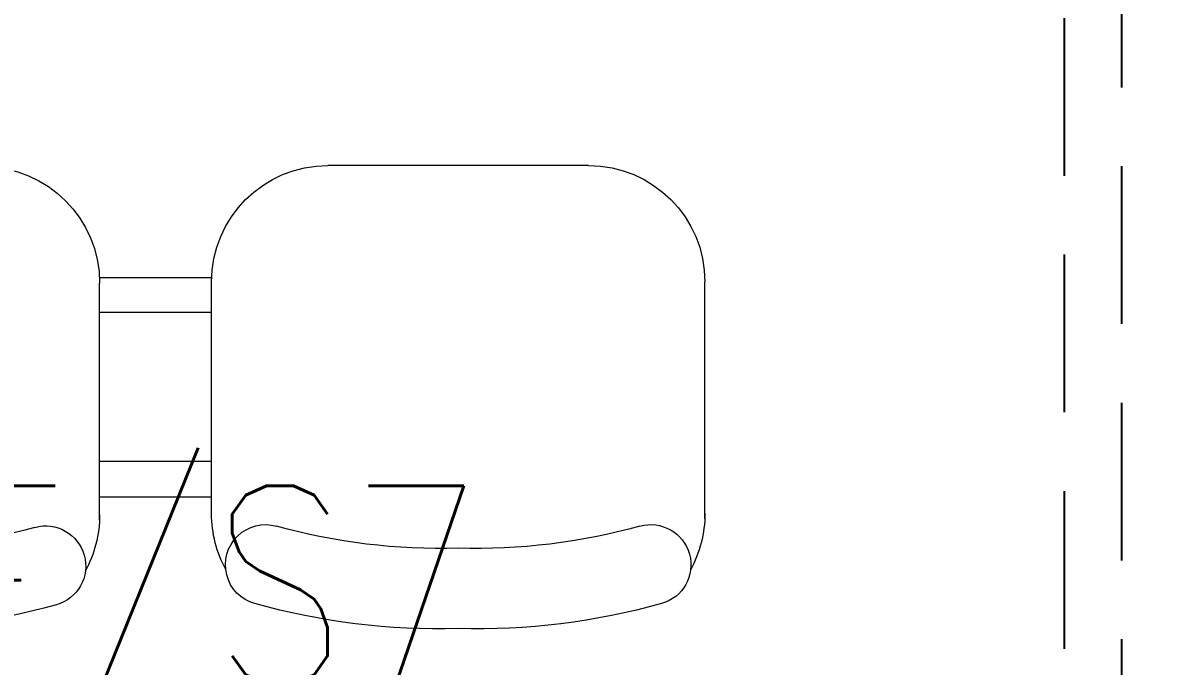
# Model space of a CAD drawing. Header units: inches. Extents: x -12418 to 242017, y -29325 to 19878.
# Drawn here: x 28697 to 29850, y -6333 to -5685 of the extents above; entities that cross this region are included whole.
import ezdxf
from ezdxf import colors
from ezdxf.entities.mleader import LeaderData, LeaderLine
from ezdxf.math import Vec2, Vec3

# ---------------------------------------------------------------- set-up
doc = ezdxf.new("R2010")
doc.units = ezdxf.units.IN
doc.header["$LTSCALE"] = 25
doc.header["$MEASUREMENT"] = 0
doc.linetypes.add('DASHDOT', pattern=[25.4, 12.7, -6.35, 0, -6.35])
doc.linetypes.add('HIDDEN', pattern=[9.525, 6.35, -3.175])
doc.layers.get('0').update_dxf_attribs({"color": 8})
for name, color, linetype, lineweight in [('00-Ground Floor$0$LOADING', 253, 'Continuous', 5), ('E-LITE-CIRC', 6, 'Continuous', 25), ('E-LITE-CLNG-CNDT', 6, 'DASHDOT', 35), ('E-POWR-FLOR-CNDT', 6, 'HIDDEN', 25)]:
    doc.layers.add(name, color=color, linetype=linetype, lineweight=lineweight)
doc.styles.add('DC_Simplex', font='SIMPLEX.shx', dxfattribs={"width": 0.7})

# ---------------------------------------------------------------- blocks, each defined once
blk = doc.blocks.new('00-Ground Floor$0$3seater')
at = {"layer": '00-Ground Floor$0$LOADING', "ltscale": 20}
for p, q in [((-957866.8, -382948.4, 0), (-957866.8, -383164.5, 0)), ((-957866.8, -382948.4, 0), (-957866.8, -383187, 0)), ((-957754.1, -382949.7, 0), (-957754.1, -383188.2, 0)), ((-957754.1, -382949.7, 0), (-957754.1, -383165.8, 0)), ((-957257.3, -382949.7, 0), (-957257.3, -383188.2, 0)), ((-957754.1, -382971.4, 0), (-957866.8, -382971.4, 0)), ((-957754.1, -383007.5, 0), (-957866.8, -383007.5, 0)), ((-957754.1, -383157.4, 0), (-957866.8, -383157.4, 0)), ((-957754.1, -383192.2, 0), (-957866.9, -383192.2, 0)), ((-957374.4, -383305.4, 0), (-957636.9, -383305.4, 0))]:
    blk.add_line(p, q, dxfattribs=at)
for centre, radius, start, end in [((-958095.7, -383525, 0), 687.4, 74.361, 91.6247), ((-957525.2, -383526.3, 0), 687.4, 88.3753, 105.639), ((-957486.2, -383526.3, 0), 687.4, 74.361, 91.6247), ((-957921.3, -382902.1, 0), 40.5, 254.361, 74.361), ((-957699.6, -382903.3, 0), 40.5, 105.639, 285.639), ((-957311.8, -382903.3, 0), 40.5, 254.361, 74.361), ((-957984, -382953.6, 0), 117.2, 0, 28.9699), ((-957636.9, -382954.9, 0), 117.2, 151.0301, 180), ((-957374.4, -382954.9, 0), 117.2, 0, 28.9699), ((-958095.7, -383525, 0), 606.4, 74.361, 91.8419), ((-957525.2, -383526.3, 0), 606.4, 88.1581, 105.639), ((-957486.2, -383526.3, 0), 606.4, 74.361, 91.8419), ((-957984, -383187, 0), 117.2, 270, 0), ((-957636.9, -383188.2, 0), 117.2, 180, 270), ((-957374.4, -383188.2, 0), 117.2, 270, 0)]:
    blk.add_arc(centre, radius, start, end, dxfattribs=at)
blk = doc.blocks.new('00-Ground Floor')
at = {"layer": '00-Ground Floor$0$LOADING', "xscale": -1, "rotation": 180}
blk.add_blockref('00-Ground Floor$0$3seater', (986641.2, -389134.4, 0), dxfattribs=at)
blk = doc.blocks.new('ARR0W')
at = {"color": 45}
blk.add_ellipse((0, 0), major_axis=(0.4, 0), ratio=0.4, dxfattribs=at)
at = {"color": 45, "ltscale": 0.5}
blk.add_solid([(-1.4, 0.1667), (-0.4, 0), (-1.4, -0.1667)], dxfattribs=at)

msp = doc.modelspace()

# ---------------------------------------------------------------- linework, layer by layer
at = {"layer": 'E-POWR-FLOR-CNDT', "elevation": 0}
for points in [[(31449.5, -12492.9), (29878.8, -12492.9, -0.414214), (29803.8, -12417.9), (29803.8, -2388.5, 0.414214), (29728.8, -2313.5), (21267, -2313.5, 0.141886), (21226.9, -2325.1), (19999.5, -3700.8)], [(29449.5, -7819.3), (29671, -7819.3, 0.414214), (29746, -7744.3), (29746, -2434.3, 0.414214), (29671, -2359.3), (21265.9, -2359.3, 0.135075), (21227.5, -2369.9), (19999.5, -3700.8)]]:
    msp.add_lwpolyline(points, format="xyb", dxfattribs=at)

# ---------------------------------------------------------------- block references
at = {"layer": 'E-LITE-CLNG-CNDT'}
msp.add_blockref('00-Ground Floor', (0, 0), dxfattribs=at)

# ---------------------------------------------------------------- leaders
at = {"layer": 'E-LITE-CIRC'}
ml = msp.add_multileader_mtext('Standard', dxfattribs=at)
ml.set_content('{\\Fdc_el_romans|c0;\\W0.8;TO\\Fromans|c0; \\Fsimplex|c0;UPP-GF/S7}', color=256, style='DC_Simplex')
ml.set_leader_properties()
ml.set_arrow_properties(name='ARR0W')
ml.build(insert=Vec2(0, 0))
ml.multileader.update_dxf_attribs({"dogleg_length": 200, "arrow_head_size": 140, "scale": 100})
ctx = ml.context
ctx.base_point, ctx.scale, ctx.char_height, ctx.arrow_head_size, ctx.landing_gap_size, ctx.plane_origin, ctx.plane_x_axis, ctx.plane_y_axis = Vec3(27305.2, -6284.7), 100, 200, 140, 140, Vec3(43072, -12183.2), Vec3(1, 0.000001, 0), Vec3(-0.000001, 1, 0)
notes = []
notes.append((ctx, [(0, (1, 1, 0), (27196.4, -6284.7), (1, 0.000001, 0), 108.8, [(0, [(26593.9, -5797.8)], 0, [])])]))
ctx.mtext.insert, ctx.mtext.text_direction, ctx.mtext.rotation, ctx.mtext.flow_direction = Vec3(27445.2, -6151.4), Vec3(1, 0.000001, 0), 0.000001, 5
for ctx, leaders in notes:
    for number, flags, end, landing, length, lines in leaders:
        leader = LeaderData()
        leader.index, (leader.has_last_leader_line, leader.has_dogleg_vector, leader.attachment_direction) = number, flags
        leader.last_leader_point, leader.dogleg_vector, leader.dogleg_length = Vec3(end), Vec3(landing), length
        for number, points, colour, breaks in lines:
            line = LeaderLine()
            line.index, line.vertices, line.color, line.breaks = number, Vec3.list(points), colors.encode_raw_color(colour), breaks
            leader.lines.append(line)
        ctx.leaders.append(leader)

doc.saveas('drawing.dxf')
